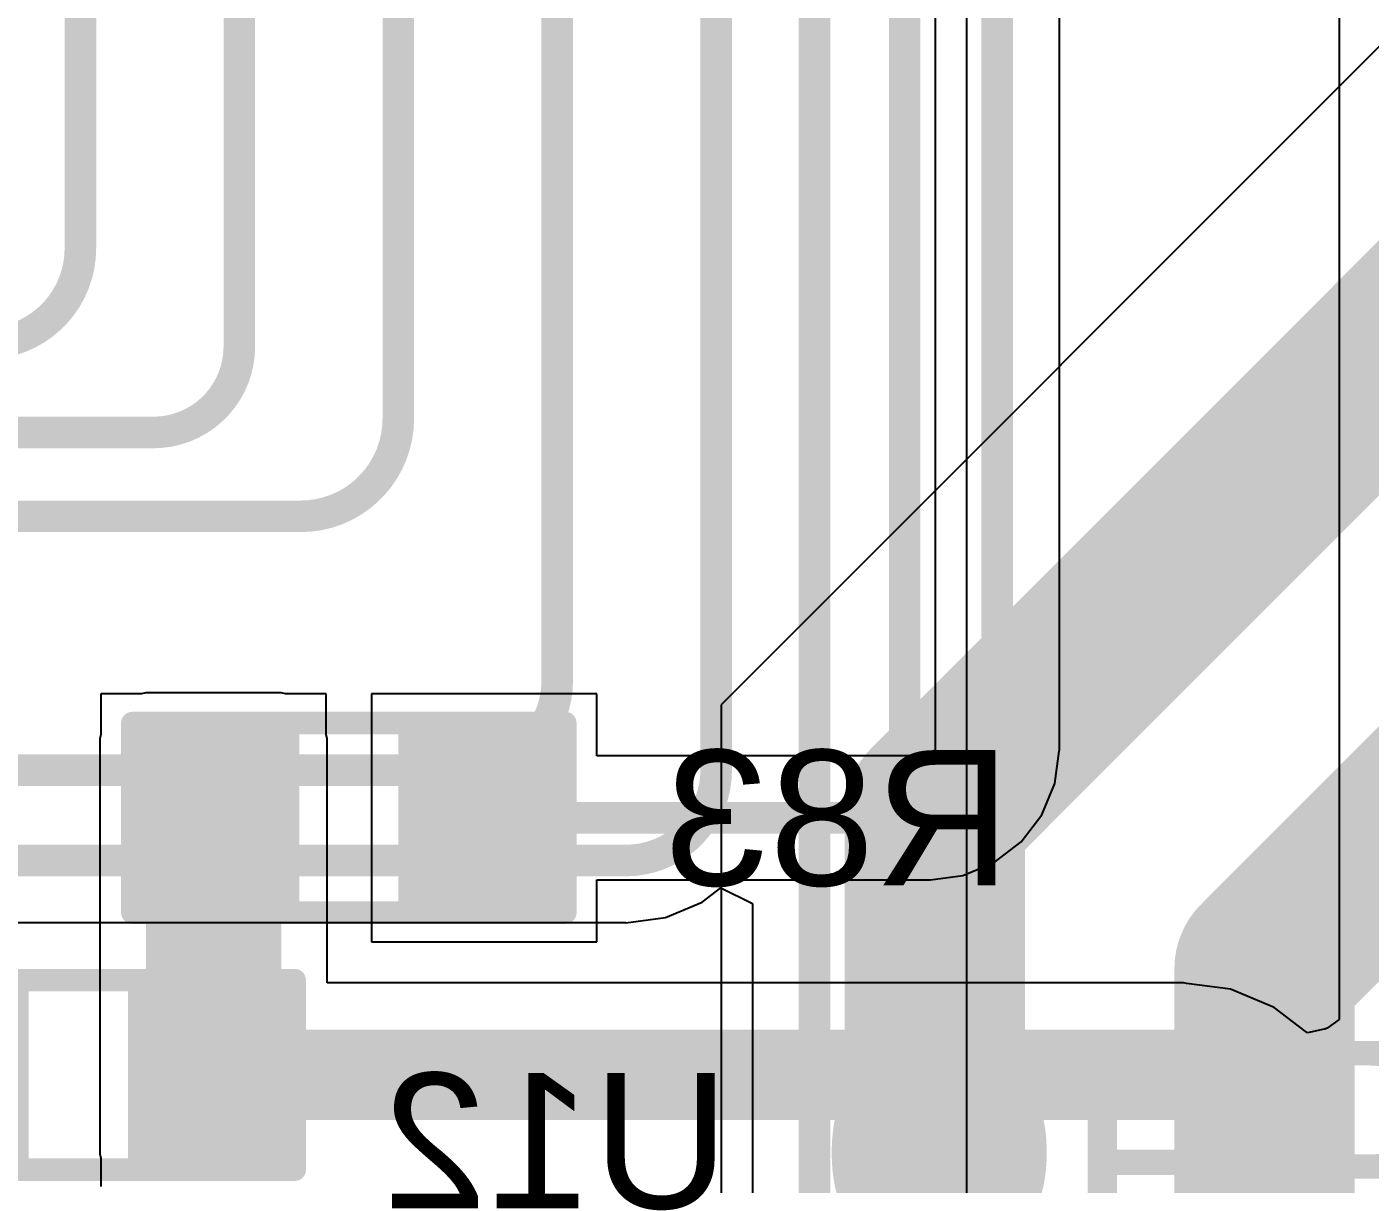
# Model space of a CAD drawing. Header units: inches. Extents: x 0 to 211, y 0 to 201.
# Drawn here: x 0.5703 to 0.8682, y 2.0283 to 2.2848 of the extents above; entities that cross this region are included whole.
import ezdxf

# ---------------------------------------------------------------- set-up
doc = ezdxf.new("R2010")
doc.units = ezdxf.units.IN
doc.header["$MEASUREMENT"] = 0
for name, color, linetype in [('Bottom Layer', 5, 'Continuous'), ('Bottom Overlay', 54, 'Continuous'), ('Bottom Paste', 16, 'Continuous'), ('Bottom Solder', 6, 'Continuous'), ('Layer 2', 76, 'Continuous'), ('Top Layer', 1, 'Continuous'), ('Top Overlay', 2, 'Continuous')]:
    doc.layers.add(name, color=color, linetype=linetype)
doc.styles.add('Arial', font='', dxfattribs={"height": 0.2})
doc.styles.get('Arial').set_extended_font_data('Arial')

# ---------------------------------------------------------------- blocks, each defined once
blk = doc.blocks.new('R___0603_B_110')
at = {"layer": 'Bottom Layer'}
for points in [[(-0.045, -0.0175), (-0.045, 0.0175), (-0.015, 0.0175), (-0.015, -0.0175)], [(0.015, -0.0175), (0.015, 0.0175), (0.045, 0.0175), (0.045, -0.0175)]]:
    blk.add_hatch(color=5, dxfattribs=at).paths.add_polyline_path(points)
at = {"layer": 'Bottom Paste'}
for points in [[(-0.045, -0.0175), (-0.045, 0.0175), (-0.015, 0.0175), (-0.015, -0.0175)], [(0.015, -0.0175), (0.015, 0.0175), (0.045, 0.0175), (0.045, -0.0175)]]:
    blk.add_hatch(color=16, dxfattribs=at).paths.add_polyline_path(points)
at = {"layer": 'Bottom Solder'}
for points in [[(-0.049, -0.0215), (-0.049, 0.0215), (-0.011, 0.0215), (-0.011, -0.0215)], [(0.011, -0.0215), (0.011, 0.0215), (0.049, 0.0215), (0.049, -0.0215)]]:
    blk.add_hatch(color=6, dxfattribs=at).paths.add_polyline_path(points)
at = {"layer": 'Bottom Overlay'}
for points in [[(-0.048, -0.021, 0.005, 0.005, 0), (-0.048, 0.021, 0.005, 0.005, 0)], [(-0.048, 0.021, 0.005, 0.005, 0), (0.048, 0.021, 0.005, 0.005, 0)], [(0.048, -0.021, 0.005, 0.005, 0), (0.048, 0.021, 0.005, 0.005, 0)], [(-0.048, -0.021, 0.005, 0.005, 0), (0.048, -0.021, 0.005, 0.005, 0)]]:
    blk.add_lwpolyline(points, format="xyseb", dxfattribs=at)
for points in [[(-0.04925, 0.021, 0.0025, 0.0025, 1), (-0.04675, 0.021, 0.0025, 0.0025, 1)], [(-0.04925, 0.021, 0.0025, 0.0025, 1), (-0.04675, 0.021, 0.0025, 0.0025, 1)], [(0.04675, 0.021, 0.0025, 0.0025, 1), (0.04925, 0.021, 0.0025, 0.0025, 1)], [(0.04675, 0.021, 0.0025, 0.0025, 1), (0.04925, 0.021, 0.0025, 0.0025, 1)], [(-0.04925, -0.021, 0.0025, 0.0025, 1), (-0.04675, -0.021, 0.0025, 0.0025, 1)], [(-0.04925, -0.021, 0.0025, 0.0025, 1), (-0.04675, -0.021, 0.0025, 0.0025, 1)], [(0.04675, -0.021, 0.0025, 0.0025, 1), (0.04925, -0.021, 0.0025, 0.0025, 1)], [(0.04675, -0.021, 0.0025, 0.0025, 1), (0.04925, -0.021, 0.0025, 0.0025, 1)]]:
    blk.add_lwpolyline(points, format="xyseb", close=True, dxfattribs=at)
blk = doc.blocks.new('R___0603_B_112')
at = {"layer": 'Bottom Layer'}
for points in [[(-0.045, -0.0175), (-0.045, 0.0175), (-0.015, 0.0175), (-0.015, -0.0175)], [(0.015, -0.0175), (0.015, 0.0175), (0.045, 0.0175), (0.045, -0.0175)]]:
    blk.add_hatch(color=5, dxfattribs=at).paths.add_polyline_path(points)
at = {"layer": 'Bottom Paste'}
for points in [[(-0.045, -0.0175), (-0.045, 0.0175), (-0.015, 0.0175), (-0.015, -0.0175)], [(0.015, -0.0175), (0.015, 0.0175), (0.045, 0.0175), (0.045, -0.0175)]]:
    blk.add_hatch(color=16, dxfattribs=at).paths.add_polyline_path(points)
at = {"layer": 'Bottom Solder'}
for points in [[(-0.049, -0.0215), (-0.049, 0.0215), (-0.011, 0.0215), (-0.011, -0.0215)], [(0.011, -0.0215), (0.011, 0.0215), (0.049, 0.0215), (0.049, -0.0215)]]:
    blk.add_hatch(color=6, dxfattribs=at).paths.add_polyline_path(points)
at = {"layer": 'Bottom Overlay'}
for points in [[(-0.048, 0.021, 0.005, 0.005, 0), (-0.048, -0.021, 0.005, 0.005, 0)], [(0.048, 0.021, 0.005, 0.005, 0), (-0.048, 0.021, 0.005, 0.005, 0)], [(0.048, 0.021, 0.005, 0.005, 0), (0.048, -0.021, 0.005, 0.005, 0)], [(0.048, -0.021, 0.005, 0.005, 0), (-0.048, -0.021, 0.005, 0.005, 0)]]:
    blk.add_lwpolyline(points, format="xyseb", dxfattribs=at)
for points in [[(-0.04925, 0.021, 0.0025, 0.0025, 1), (-0.04675, 0.021, 0.0025, 0.0025, 1)], [(-0.04925, 0.021, 0.0025, 0.0025, 1), (-0.04675, 0.021, 0.0025, 0.0025, 1)], [(0.04675, 0.021, 0.0025, 0.0025, 1), (0.04925, 0.021, 0.0025, 0.0025, 1)], [(0.04675, 0.021, 0.0025, 0.0025, 1), (0.04925, 0.021, 0.0025, 0.0025, 1)], [(-0.04925, -0.021, 0.0025, 0.0025, 1), (-0.04675, -0.021, 0.0025, 0.0025, 1)], [(-0.04925, -0.021, 0.0025, 0.0025, 1), (-0.04675, -0.021, 0.0025, 0.0025, 1)], [(0.04675, -0.021, 0.0025, 0.0025, 1), (0.04925, -0.021, 0.0025, 0.0025, 1)], [(0.04675, -0.021, 0.0025, 0.0025, 1), (0.04925, -0.021, 0.0025, 0.0025, 1)]]:
    blk.add_lwpolyline(points, format="xyseb", close=True, dxfattribs=at)

msp = doc.modelspace()

# ---------------------------------------------------------------- hatches: boundary and pattern name
at = {"layer": 'Bottom Layer'}
msp.add_hatch(color=5, dxfattribs=at).paths.add_polyline_path([(0.59674, 2.03498), (0.62674, 2.03498), (0.62674, 2.12696), (0.59674, 2.12696)])

# ---------------------------------------------------------------- linework, layer by layer
for p, q in [((0.86131, 2.36054), (0.86131, 2.06473)), ((0.77176, 2.31755), (0.77176, 2.12453)), ((0.79929, 2.12453), (0.79929, 2.30791)), ((0.59576, 2.13696), (0.58674, 2.13696)), ((0.58674, 2.13696), (0.58674, 2.12795)), ((0.59674, 2.13716), (0.59576, 2.13696)), ((0.62674, 2.13716), (0.59674, 2.13716)), ((0.62773, 2.13696), (0.62674, 2.13716)), ((0.63674, 2.13696), (0.62773, 2.13696)), ((0.63674, 2.12795), (0.63674, 2.13696)), ((0.69674, 2.13696), (0.64674, 2.13696)), ((0.64674, 2.13696), (0.64674, 2.08196)), ((0.69674, 2.12323), (0.69674, 2.13696)), ((0.58674, 2.12795), (0.58655, 2.12696)), ((0.58655, 2.12696), (0.58655, 2.03498)), ((0.63694, 2.12696), (0.63674, 2.12795)), ((0.63694, 2.07287), (0.63694, 2.12696)), ((0.77162, 2.12453), (0.77128, 2.12372)), ((0.77176, 2.12453), (0.77162, 2.12453)), ((0.79829, 2.11708), (0.79924, 2.12427)), ((0.79924, 2.12427), (0.79929, 2.12453)), ((0.77046, 2.12323), (0.69674, 2.12323)), ((0.77128, 2.12372), (0.77046, 2.12338)), ((0.77046, 2.12338), (0.77046, 2.12323)), ((0.79541, 2.11013), (0.79829, 2.11708)), ((0.79083, 2.10416), (0.79541, 2.11013)), ((0.78487, 2.09958), (0.79083, 2.10416)), ((0.77792, 2.0967), (0.78487, 2.09958)), ((0.69674, 2.08196), (0.69674, 2.0957)), ((0.69674, 2.0957), (0.77046, 2.0957)), ((0.77046, 2.0957), (0.77073, 2.09575)), ((0.77073, 2.09575), (0.77792, 2.0967)), ((0.64674, 2.08196), (0.69674, 2.08196)), ((0.82679, 2.07287), (0.63694, 2.07287)), ((0.82749, 2.07273), (0.82679, 2.07287)), ((0.83723, 2.07145), (0.82749, 2.07273)), ((0.84696, 2.06742), (0.83723, 2.07145)), ((0.8538, 2.06217), (0.84696, 2.06742)), ((0.86131, 2.06473), (0.85865, 2.06285)), ((0.85431, 2.06183), (0.8538, 2.06217)), ((0.85805, 2.06261), (0.85431, 2.06183)), ((0.85815, 2.06264), (0.85805, 2.06261)), ((0.85865, 2.06285), (0.85815, 2.06264)), ((0.58655, 2.03498), (0.58674, 2.03399)), ((0.58674, 2.03399), (0.58674, 2.02776))]:
    msp.add_line(p, q, dxfattribs=at)
for points in [[(0.78553, 2.12453, 0.007, 0.007, 0), (0.78553, 2.396, 0.007, 0.007, 0)], [(0.78553, 2.12453, 0.007, 0.007, -0.414214), (0.77046, 2.10946, 0.007, 0.007, 0)], [(0.67174, 2.10946, 0.007, 0.007, 0), (0.77046, 2.10946, 0.007, 0.007, 0)], [(0.61174, 2.05248, 0.02, 0.02, 0), (0.82679, 2.05248, 0.02, 0.02, 0)], [(0.82679, 2.05248, 0.02, 0.02, -0.193338), (0.84062, 2.04692, 0.02, 0.02, 0)], [(0.84062, 2.04692, 0.02, 0.02, 0), (0.84123, 2.04632, 0.02, 0.02, 0)], [(0.84123, 2.04632, 0.02, 0.02, -0.193338), (0.84678, 2.03249, 0.02, 0.02, 0)], [(0.84678, 1.927, 0.02, 0.02, 0), (0.84678, 2.03249, 0.02, 0.02, 0)]]:
    msp.add_lwpolyline(points, format="xyseb", dxfattribs=at)
for points in [[(0.78378, 2.12453, 0.0035, 0.0035, 1), (0.78728, 2.12453, 0.0035, 0.0035, 1)], [(0.78378, 2.12453, 0.0035, 0.0035, 1), (0.78728, 2.12453, 0.0035, 0.0035, 1)], [(0.66999, 2.10946, 0.0035, 0.0035, 1), (0.67349, 2.10946, 0.0035, 0.0035, 1)], [(0.76871, 2.10946, 0.0035, 0.0035, 1), (0.77221, 2.10946, 0.0035, 0.0035, 1)], [(0.76871, 2.10946, 0.0035, 0.0035, 1), (0.77221, 2.10946, 0.0035, 0.0035, 1)], [(0.60674, 2.05248, 0.01, 0.01, 1), (0.61674, 2.05248, 0.01, 0.01, 1)], [(0.82179, 2.05248, 0.01, 0.01, 1), (0.83179, 2.05248, 0.01, 0.01, 1)], [(0.82179, 2.05248, 0.01, 0.01, 1), (0.83179, 2.05248, 0.01, 0.01, 1)], [(0.83562, 2.04692, 0.01, 0.01, 1), (0.84562, 2.04692, 0.01, 0.01, 1)], [(0.83562, 2.04692, 0.01, 0.01, 1), (0.84562, 2.04692, 0.01, 0.01, 1)], [(0.83623, 2.04632, 0.01, 0.01, 1), (0.84623, 2.04632, 0.01, 0.01, 1)], [(0.83623, 2.04632, 0.01, 0.01, 1), (0.84623, 2.04632, 0.01, 0.01, 1)], [(0.84178, 2.03249, 0.01, 0.01, 1), (0.85178, 2.03249, 0.01, 0.01, 1)], [(0.84178, 2.03249, 0.01, 0.01, 1), (0.85178, 2.03249, 0.01, 0.01, 1)]]:
    msp.add_lwpolyline(points, format="xyseb", close=True, dxfattribs=at)
at = {"layer": 'Layer 2'}
for p, q in [((0.92965, 2.33987), (0.72431, 2.13454)), ((0.72431, 2.13454), (0.72431, 1.3031))]:
    msp.add_line(p, q, dxfattribs=at)
for points in [[(0.77167, 2.11068, 0.04, 0.04, 0), (1.14173, 2.48074, 0.04, 0.04, 0)], [(0.84481, 2.07611, 0.04, 0.04, 0), (1.22047, 2.45177, 0.04, 0.04, 0)], [(0.77167, 1.33015, 0.04, 0.04, 0), (0.77167, 2.11068, 0.04, 0.04, 0)], [(0.84481, 1.35063, 0.04, 0.04, 0), (0.84481, 2.07611, 0.04, 0.04, 0)]]:
    msp.add_lwpolyline(points, format="xyseb", dxfattribs=at)
for points in [[(0.76167, 2.11068, 0.02, 0.02, 1), (0.78167, 2.11068, 0.02, 0.02, 1)], [(0.76167, 2.11068, 0.02, 0.02, 1), (0.78167, 2.11068, 0.02, 0.02, 1)], [(0.83481, 2.07611, 0.02, 0.02, 1), (0.85481, 2.07611, 0.02, 0.02, 1)], [(0.83481, 2.07611, 0.02, 0.02, 1), (0.85481, 2.07611, 0.02, 0.02, 1)]]:
    msp.add_lwpolyline(points, format="xyseb", close=True, dxfattribs=at)
at = {"layer": 'Top Layer'}
for p, q in [((0.77876, 1.84334), (0.77876, 2.31819)), ((0.72009, 2.09074), (0.72424, 2.09392)), ((0.72424, 2.09392), (0.73124, 2.09047)), ((0.71194, 2.08736), (0.72009, 2.09074)), ((0.73124, 2.09047), (0.73124, 1.86152)), ((0.19649, 2.08624), (0.7032, 2.08624)), ((0.7032, 2.08621), (0.71194, 2.08736)), ((0.7032, 2.08624), (0.7032, 2.08621))]:
    msp.add_line(p, q, dxfattribs=at)
for points in [[(0.58222, 2.23567, 0.007, 0.007, 0), (0.58222, 2.45078, 0.007, 0.007, 0)], [(0.61746, 2.2139, 0.007, 0.007, 0), (0.61746, 2.45078, 0.007, 0.007, 0)], [(0.65271, 2.19792, 0.007, 0.007, 0), (0.65271, 2.45078, 0.007, 0.007, 0)], [(0.68795, 2.13975, 0.007, 0.007, 0), (0.68795, 2.45078, 0.007, 0.007, 0)], [(0.7232, 2.12, 0.007, 0.007, 0), (0.7232, 2.45078, 0.007, 0.007, 0)], [(0.745, 1.86152, 0.007, 0.007, 0), (0.745, 2.35826, 0.007, 0.007, 0)], [(0.765, 1.84334, 0.007, 0.007, 0), (0.765, 2.31819, 0.007, 0.007, 0)], [(0.58222, 2.23567, 0.007, 0.007, -0.414214), (0.56112, 2.21457, 0.007, 0.007, 0)], [(0.61746, 2.2139, 0.007, 0.007, -0.414214), (0.59844, 2.19488, 0.007, 0.007, 0)], [(0.65271, 2.19792, 0.007, 0.007, -0.414214), (0.63107, 2.17629, 0.007, 0.007, 0)], [(0.05295, 2.19488, 0.007, 0.007, 0), (0.59844, 2.19488, 0.007, 0.007, 0)], [(0.05404, 2.17629, 0.007, 0.007, 0), (0.63107, 2.17629, 0.007, 0.007, 0)], [(0.68795, 2.13975, 0.007, 0.007, -0.414214), (0.6682, 2.12, 0.007, 0.007, 0)], [(0.20107, 2.12, 0.007, 0.007, 0), (0.6682, 2.12, 0.007, 0.007, 0)], [(0.7232, 2.12, 0.007, 0.007, -0.414214), (0.7032, 2.1, 0.007, 0.007, 0)], [(0.19649, 2.1, 0.007, 0.007, 0), (0.7032, 2.1, 0.007, 0.007, 0)]]:
    msp.add_lwpolyline(points, format="xyseb", dxfattribs=at)
for points in [[(0.58047, 2.23567, 0.0035, 0.0035, 1), (0.58397, 2.23567, 0.0035, 0.0035, 1)], [(0.58047, 2.23567, 0.0035, 0.0035, 1), (0.58397, 2.23567, 0.0035, 0.0035, 1)], [(0.61571, 2.2139, 0.0035, 0.0035, 1), (0.61921, 2.2139, 0.0035, 0.0035, 1)], [(0.61571, 2.2139, 0.0035, 0.0035, 1), (0.61921, 2.2139, 0.0035, 0.0035, 1)], [(0.65096, 2.19792, 0.0035, 0.0035, 1), (0.65446, 2.19792, 0.0035, 0.0035, 1)], [(0.65096, 2.19792, 0.0035, 0.0035, 1), (0.65446, 2.19792, 0.0035, 0.0035, 1)], [(0.59669, 2.19488, 0.0035, 0.0035, 1), (0.60019, 2.19488, 0.0035, 0.0035, 1)], [(0.59669, 2.19488, 0.0035, 0.0035, 1), (0.60019, 2.19488, 0.0035, 0.0035, 1)], [(0.62932, 2.17629, 0.0035, 0.0035, 1), (0.63282, 2.17629, 0.0035, 0.0035, 1)], [(0.62932, 2.17629, 0.0035, 0.0035, 1), (0.63282, 2.17629, 0.0035, 0.0035, 1)], [(0.6862, 2.13975, 0.0035, 0.0035, 1), (0.6897, 2.13975, 0.0035, 0.0035, 1)], [(0.6862, 2.13975, 0.0035, 0.0035, 1), (0.6897, 2.13975, 0.0035, 0.0035, 1)], [(0.66645, 2.12, 0.0035, 0.0035, 1), (0.66995, 2.12, 0.0035, 0.0035, 1)], [(0.66645, 2.12, 0.0035, 0.0035, 1), (0.66995, 2.12, 0.0035, 0.0035, 1)], [(0.72145, 2.12, 0.0035, 0.0035, 1), (0.72495, 2.12, 0.0035, 0.0035, 1)], [(0.72145, 2.12, 0.0035, 0.0035, 1), (0.72495, 2.12, 0.0035, 0.0035, 1)], [(0.70145, 2.1, 0.0035, 0.0035, 1), (0.70495, 2.1, 0.0035, 0.0035, 1)], [(0.70145, 2.1, 0.0035, 0.0035, 1), (0.70495, 2.1, 0.0035, 0.0035, 1)]]:
    msp.add_lwpolyline(points, format="xyseb", close=True, dxfattribs=at)

# ---------------------------------------------------------------- block references
at = {"rotation": 180}
msp.add_blockref('R___0603_B_112', (0.64174, 2.10946), dxfattribs=at)
msp.add_blockref('R___0603_B_110', (0.58174, 2.05248))

# ---------------------------------------------------------------- texts
at = {"layer": 'Bottom Overlay', "style": 'Arial', "text_generation_flag": 2}
for s, p in [('R83', (0.78854, 2.09447)), ('U12', (0.72607, 2.02289))]:
    msp.add_text(s, height=0.03, dxfattribs=at).set_placement(p)
at = {"layer": 'Top Overlay', "style": 'Arial'}
msp.add_text('OFP_MSM_V1.6', height=0.05, dxfattribs=at).set_placement((0.74551, 2.01001))

doc.saveas('drawing.dxf')
